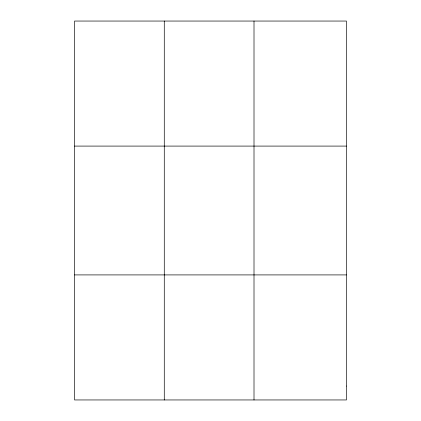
<?xml version="1.0" encoding="UTF-8"?>
<svg xmlns="http://www.w3.org/2000/svg" width="421" height="421" viewBox="0 0 421 421"><rect width="100%" height="100%" fill="white"/><g stroke="black" fill="none" stroke-linecap="round" stroke-linejoin="round"><path stroke-width="0.63" d="M164.279 399.95L164.279 21.05M254.005 399.95L254.005 21.05M74.549 146.087L346.451 146.087M74.549 274.913L346.451 274.913M346.451 386.057L346.451 399.95L74.549 399.95L74.549 21.05L346.451 21.05L346.451 386.057"/></g></svg>
